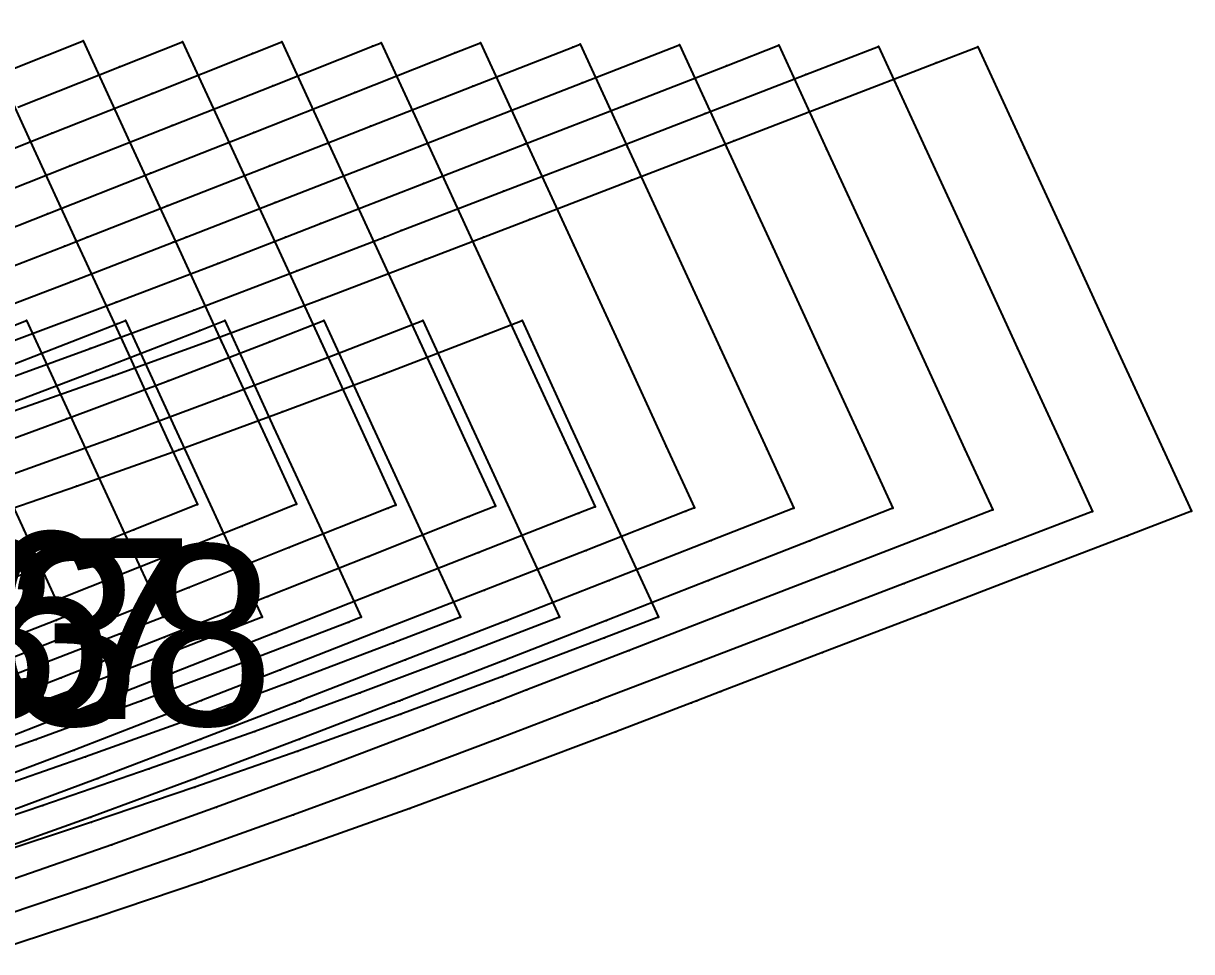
# Model space of a CAD drawing. Extents: x -2408 to 1029, y -526 to 2095.
# Drawn here: x 738.1 to 899.8, y 1427.4 to 1555.9 of the extents above; entities that cross this region are included whole.
import ezdxf

# ---------------------------------------------------------------- set-up
doc = ezdxf.new("R2010")
doc.units = 0
doc.layers.add('TEXT', color=7, linetype='Continuous')

# ---------------------------------------------------------------- blocks, each defined once
blk = doc.blocks.new(' -30')
at = {"layer": '1'}
blk.add_lwpolyline([(311.853142, 1092.672043), (318.337823, 1078.588526), (324.656628, 1064.865272), (331.128043, 1050.810587), (337.397954, 1037.193554), (341.476479, 1028.3358), (332.67395, 1024.812805), (318.612559, 1019.189992), (304.623987, 1013.601533)], dxfattribs=at)
at = {"layer": '2'}
blk.add_point((341.476479, 1028.3358), dxfattribs=at)
at = {"layer": '3'}
for p in [(318.337823, 1078.588526), (324.656628, 1064.865272), (331.128043, 1050.810587), (337.397954, 1037.193554), (332.67395, 1024.812805), (318.612559, 1019.189992)]:
    blk.add_point(p, dxfattribs=at)
blk = doc.blocks.new(' -31')
at = {"layer": '1'}
blk.add_lwpolyline([(315.696725, 1088.512205), (325.652237, 1092.491531), (332.130361, 1078.422281), (338.4346, 1064.730689), (344.82474, 1050.852546), (351.105329, 1037.212323), (355.190239, 1028.340683), (347.677331, 1025.336233), (333.684744, 1019.743), (319.5571, 1014.098568), (305.542513, 1008.502237)], dxfattribs=at)
at = {"layer": '2'}
for p in [(325.652237, 1092.491531), (355.190239, 1028.340683)]:
    blk.add_point(p, dxfattribs=at)
at = {"layer": '3'}
for p in [(332.130361, 1078.422281), (338.4346, 1064.730689), (344.82474, 1050.852546), (351.105329, 1037.212323), (347.677331, 1025.336233), (333.684744, 1019.743), (319.5571, 1014.098568)]:
    blk.add_point(p, dxfattribs=at)
blk = doc.blocks.new(' -32')
at = {"layer": '1'}
blk.add_lwpolyline([(316.60916, 1083.304246), (330.685428, 1088.900002), (339.422607, 1092.373505), (345.916914, 1078.269089), (352.226522, 1064.5658), (358.538991, 1050.856301), (364.82154, 1037.211813), (368.953018, 1028.239059), (367.889338, 1027.814234), (354.172729, 1022.342552), (340.32829, 1016.828539), (326.21317, 1011.215339), (311.875114, 1005.523453)], dxfattribs=at)
at = {"layer": '2'}
for p in [(339.422607, 1092.373505), (368.953018, 1028.239059)]:
    blk.add_point(p, dxfattribs=at)
at = {"layer": '3'}
for p in [(330.685428, 1088.900002), (345.916914, 1078.269089), (352.226522, 1064.5658), (358.538991, 1050.856301), (364.82154, 1037.211813), (367.889338, 1027.814234), (354.172729, 1022.342552), (340.32829, 1016.828539), (326.21317, 1011.215339)]:
    blk.add_point(p, dxfattribs=at)
blk = doc.blocks.new(' -33')
at = {"layer": '1'}
blk.add_lwpolyline([(307.309375, 1074.134018), (321.33089, 1079.704903), (335.201751, 1085.223713), (349.071618, 1090.749711), (353.139229, 1092.372131), (359.660655, 1078.208832), (365.989945, 1064.462811), (372.269339, 1050.82515), (378.545277, 1037.194993), (382.732925, 1028.100204), (379.101655, 1026.653663), (365.205599, 1021.131295), (351.214287, 1015.587585), (336.924522, 1009.942887), (322.617196, 1004.311147), (314.599247, 1001.169128)], dxfattribs=at)
at = {"layer": '2'}
for p in [(353.139229, 1092.372131), (382.732925, 1028.100204)]:
    blk.add_point(p, dxfattribs=at)
at = {"layer": '3'}
for p in [(349.071618, 1090.749711), (335.201751, 1085.223713), (321.33089, 1079.704903), (359.660655, 1078.208832), (365.989945, 1064.462811), (372.269339, 1050.82515), (378.545277, 1037.194993), (379.101655, 1026.653663), (365.205599, 1021.131295), (351.214287, 1015.587585), (336.924522, 1009.942887), (322.617196, 1004.311147)]:
    blk.add_point(p, dxfattribs=at)
blk = doc.blocks.new(' -34')
at = {"layer": '1'}
blk.add_lwpolyline([(309.449209, 1069.524197), (323.790231, 1075.183594), (337.957864, 1080.777469), (351.903869, 1086.286333), (365.701351, 1091.739034), (366.924133, 1092.222443), (373.462202, 1078.023018), (379.795192, 1064.268981), (386.187455, 1050.386203), (392.45031, 1036.784463), (396.498604, 1027.992325), (394.254804, 1027.10872), (380.438332, 1021.669266), (366.443046, 1016.161306), (352.340214, 1010.61292), (338.105237, 1005.014728), (328.316116, 1001.167145), (327.640305, 1000.900879), (323.77489, 999.382238), (309.583376, 993.859295)], dxfattribs=at)
at = {"layer": '14'}
blk.add_lwpolyline([(310.9211, 1038.945869), (317.428038, 1024.81404), (322.996902, 1012.721558), (322.996101, 1012.721252), (322.995644, 1012.7211), (321.972214, 1012.318899), (307.630625, 1006.716876)], dxfattribs=at)
at = {"layer": '2'}
for p in [(366.924133, 1092.222443), (396.498604, 1027.992325), (322.996902, 1012.721558)]:
    blk.add_point(p, dxfattribs=at)
at = {"layer": '3'}
for p in [(365.701351, 1091.739034), (351.903869, 1086.286333), (337.957864, 1080.777469), (373.462202, 1078.023018), (323.790231, 1075.183594), (379.795192, 1064.268981), (386.187455, 1050.386203), (392.45031, 1036.784463), (394.254804, 1027.10872), (317.428038, 1024.81404), (380.438332, 1021.669266), (366.443046, 1016.161306), (321.972214, 1012.318899), (322.995644, 1012.7211), (322.996101, 1012.721252), (352.340214, 1010.61292), (338.105237, 1005.014728), (327.640305, 1000.900879), (328.316116, 1001.167145), (323.77489, 999.382238)]:
    blk.add_point(p, dxfattribs=at)
at = {"layer": '4'}
for p in [(322.995644, 1012.7211), (322.996101, 1012.721252), (327.640305, 1000.900879), (328.316116, 1001.167145)]:
    blk.add_point(p, dxfattribs=at)
blk = doc.blocks.new(' -35')
at = {"layer": '1'}
blk.add_lwpolyline([(312.493324, 1065.319824), (320.732604, 1068.550538), (334.993237, 1074.162745), (349.26085, 1079.793399), (363.240981, 1085.323904), (377.097833, 1090.818459), (380.638885, 1092.225189), (387.205448, 1077.96386), (393.559186, 1064.164754), (399.919372, 1050.351653), (406.363559, 1036.356107), (410.281296, 1027.847519), (409.069686, 1027.372956), (395.265535, 1021.968974), (381.191424, 1016.463064), (367.197694, 1010.992232), (352.979751, 1005.437899), (342.032928, 1001.165466), (341.328278, 1000.889893), (338.645045, 999.843195), (324.395031, 994.319508), (310.122707, 988.916618)], dxfattribs=at)
at = {"layer": '14'}
blk.add_lwpolyline([(308.39992, 1050.064681), (317.815151, 1053.761826), (317.815151, 1053.761826), (324.637097, 1038.945874), (331.144041, 1024.814047), (336.712914, 1012.721558), (336.712112, 1012.721252), (336.711998, 1012.721176), (330.768901, 1010.399033), (316.325273, 1004.817432)], dxfattribs=at)
at = {"layer": '2'}
for p in [(380.638885, 1092.225189), (317.815151, 1053.761826), (410.281296, 1027.847519), (336.712914, 1012.721558)]:
    blk.add_point(p, dxfattribs=at)
at = {"layer": '3'}
for p in [(377.097833, 1090.818459), (363.240981, 1085.323904), (349.26085, 1079.793399), (387.205448, 1077.96386), (334.993237, 1074.162745), (320.732604, 1068.550538), (393.559186, 1064.164754), (317.815151, 1053.761826), (399.919372, 1050.351653), (324.637097, 1038.945874), (406.363559, 1036.356107), (409.069686, 1027.372956), (331.144041, 1024.814047), (395.265535, 1021.968974), (381.191424, 1016.463064), (336.711998, 1012.721176), (336.712112, 1012.721252), (367.197694, 1010.992232), (330.768901, 1010.399033), (352.979751, 1005.437899), (342.032928, 1001.165466), (338.645045, 999.843195), (341.328278, 1000.889893), (324.395031, 994.319508)]:
    blk.add_point(p, dxfattribs=at)
at = {"layer": '4'}
for p in [(317.815151, 1053.761826), (336.711998, 1012.721176), (336.712112, 1012.721252), (342.032928, 1001.165466), (341.328278, 1000.889893)]:
    blk.add_point(p, dxfattribs=at)
blk = doc.blocks.new(' -36')
at = {"layer": '1'}
blk.add_lwpolyline([(308.728113, 1058.514717), (323.073791, 1064.090717), (326.210251, 1065.317764), (337.305057, 1069.658394), (351.458665, 1075.196744), (365.447101, 1080.671039), (379.593423, 1086.207642), (393.411958, 1091.616475), (394.448357, 1092.022171), (401.017897, 1077.754366), (407.362129, 1063.975906), (413.824754, 1049.940332), (420.257502, 1035.96962), (424.01825, 1027.801971), (412.586008, 1023.315426), (398.471397, 1017.790555), (384.326717, 1012.268359), (370.267248, 1006.795088), (356.122026, 1001.307085), (355.749817, 1001.163483), (355.012627, 1000.877609), (341.959213, 995.842649), (327.665091, 990.406515), (313.365199, 985.106301)], dxfattribs=at)
at = {"layer": '14'}
blk.add_lwpolyline([(316.150261, 1047.766654), (330.362783, 1053.303469), (331.531143, 1053.761826), (331.531143, 1053.761826), (338.353084, 1038.945869), (344.860022, 1024.81404), (350.428886, 1012.721558), (350.4282, 1012.721252), (350.428123, 1012.721252), (338.938778, 1008.260973), (324.861905, 1002.891461), (310.637429, 997.630582)], dxfattribs=at)
at = {"layer": '2'}
for p in [(394.448357, 1092.022171), (331.531143, 1053.761826), (424.01825, 1027.801971), (350.428886, 1012.721558)]:
    blk.add_point(p, dxfattribs=at)
at = {"layer": '3'}
for p in [(393.411958, 1091.616475), (379.593423, 1086.207642), (365.447101, 1080.671039), (401.017897, 1077.754366), (351.458665, 1075.196744), (337.305057, 1069.658394), (323.073791, 1064.090717), (326.210251, 1065.317764), (407.362129, 1063.975906), (330.362783, 1053.303469), (331.531143, 1053.761826), (413.824754, 1049.940332), (338.353084, 1038.945869), (420.257502, 1035.96962), (344.860022, 1024.81404), (412.586008, 1023.315426), (398.471397, 1017.790555), (350.428123, 1012.721252), (350.4282, 1012.721252), (384.326717, 1012.268359), (338.938778, 1008.260973), (370.267248, 1006.795088), (324.861905, 1002.891461), (355.749817, 1001.163483), (356.122026, 1001.307085), (355.012627, 1000.877609), (341.959213, 995.842649), (327.665091, 990.406515)]:
    blk.add_point(p, dxfattribs=at)
at = {"layer": '4'}
for p in [(326.210251, 1065.317764), (331.531143, 1053.761826), (350.428123, 1012.721252), (350.4282, 1012.721252), (355.749817, 1001.163483), (355.012627, 1000.877609)]:
    blk.add_point(p, dxfattribs=at)
at = {"layer": 'TEXT', "color": 7}
blk.add_text('g05-36', height=25, dxfattribs=at).set_placement((225.76, 999.46))
blk = doc.blocks.new(' -37')
at = {"layer": '1'}
blk.add_lwpolyline([(309.517842, 1053.631149), (323.960309, 1059.126424), (338.130296, 1064.619204), (339.925804, 1065.318832), (352.209141, 1070.105026), (366.334854, 1075.613246), (380.618567, 1081.186494), (394.700425, 1086.683991), (408.195152, 1091.955261), (414.765191, 1077.686423), (421.105898, 1063.915629), (427.534695, 1049.953496), (433.97074, 1035.975612), (437.739906, 1027.789688), (426.242376, 1023.275826), (412.2196, 1017.787084), (398.094203, 1012.274825), (383.999994, 1006.792931), (369.796874, 1001.290442), (369.466019, 1001.163025), (368.72139, 1000.874786), (355.579303, 995.816777), (341.223809, 990.374284), (326.713546, 985.019872), (312.254181, 979.859861)], dxfattribs=at)
at = {"layer": '14'}
blk.add_lwpolyline([(313.146264, 1041.429529), (327.498179, 1046.880215), (341.815176, 1052.421998), (345.247154, 1053.761826), (345.247154, 1053.761826), (352.069095, 1038.945869), (358.576033, 1024.81404), (364.144897, 1012.721558), (364.144325, 1012.721329), (364.144096, 1012.721252), (362.403649, 1012.046407), (348.207575, 1006.573782), (333.75007, 1001.128419), (319.141126, 995.796442), (304.48299, 990.600012)], dxfattribs=at)
at = {"layer": '2'}
for p in [(408.195152, 1091.955261), (345.247154, 1053.761826), (437.739906, 1027.789688), (364.144897, 1012.721558)]:
    blk.add_point(p, dxfattribs=at)
at = {"layer": '3'}
for p in [(394.700425, 1086.683991), (380.618567, 1081.186494), (414.765191, 1077.686423), (366.334854, 1075.613246), (352.209141, 1070.105026), (338.130296, 1064.619204), (339.925804, 1065.318832), (421.105898, 1063.915629), (323.960309, 1059.126424), (345.247154, 1053.761826), (341.815176, 1052.421998), (427.534695, 1049.953496), (327.498179, 1046.880215), (352.069095, 1038.945869), (433.97074, 1035.975612), (358.576033, 1024.81404), (426.242376, 1023.275826), (412.2196, 1017.787084), (364.144096, 1012.721252), (364.144325, 1012.721329), (398.094203, 1012.274825), (362.403649, 1012.046407), (348.207575, 1006.573782), (383.999994, 1006.792931), (333.75007, 1001.128419), (369.466019, 1001.163025), (369.796874, 1001.290442), (368.72139, 1000.874786), (319.141126, 995.796442), (355.579303, 995.816777), (341.223809, 990.374284), (326.713546, 985.019872)]:
    blk.add_point(p, dxfattribs=at)
at = {"layer": '4'}
for p in [(339.925804, 1065.318832), (345.247154, 1053.761826), (364.144096, 1012.721252), (364.144325, 1012.721329), (369.466019, 1001.163025), (368.72139, 1000.874786)]:
    blk.add_point(p, dxfattribs=at)
at = {"layer": 'TEXT', "color": 7}
blk.add_text('g05-37', height=25, dxfattribs=at).set_placement((236.94, 998.62))
blk = doc.blocks.new(' -38')
at = {"layer": '1'}
blk.add_lwpolyline([(315.692085, 1050.865387), (330.229563, 1056.311505), (344.275493, 1061.693402), (353.640518, 1065.321579), (358.500034, 1067.204314), (372.765039, 1072.74267), (386.730965, 1078.170662), (400.799045, 1083.643287), (414.682171, 1089.048539), (421.946335, 1091.878891), (428.560168, 1077.514878), (434.858011, 1063.837159), (441.268156, 1049.915563), (447.698984, 1035.949036), (451.563339, 1027.556381), (443.628077, 1024.491796), (429.626396, 1019.085496), (415.606633, 1013.673451), (401.237364, 1008.12785), (387.052649, 1002.655053), (383.181801, 1001.163559), (382.42981, 1000.871887), (372.742773, 997.141267), (358.320956, 991.658059), (344.128589, 986.416153), (329.60502, 981.207307), (315.174494, 976.166699)], dxfattribs=at)
at = {"layer": '14'}
blk.add_lwpolyline([(309.0697, 1034.92466), (323.338564, 1040.157322), (337.405313, 1045.452835), (351.437154, 1050.840185), (358.963165, 1053.761826), (358.963165, 1053.761826), (365.785106, 1038.945869), (372.292044, 1024.81404), (377.860909, 1012.721558), (377.860451, 1012.721405), (377.860107, 1012.721252), (368.60817, 1009.155058), (354.421862, 1003.75921), (340.284165, 998.532283), (325.998783, 993.403265), (311.682901, 988.399044)], dxfattribs=at)
at = {"layer": '2'}
for p in [(421.946335, 1091.878891), (358.963165, 1053.761826), (451.563339, 1027.556381), (377.860909, 1012.721558)]:
    blk.add_point(p, dxfattribs=at)
at = {"layer": '3'}
for p in [(414.682171, 1089.048539), (400.799045, 1083.643287), (386.730965, 1078.170662), (428.560168, 1077.514878), (372.765039, 1072.74267), (358.500034, 1067.204314), (353.640518, 1065.321579), (434.858011, 1063.837159), (344.275493, 1061.693402), (330.229563, 1056.311505), (358.963165, 1053.761826), (351.437154, 1050.840185), (441.268156, 1049.915563), (337.405313, 1045.452835), (323.338564, 1040.157322), (365.785106, 1038.945869), (447.698984, 1035.949036), (372.292044, 1024.81404), (443.628077, 1024.491796), (429.626396, 1019.085496), (377.860107, 1012.721252), (377.860451, 1012.721405), (415.606633, 1013.673451), (368.60817, 1009.155058), (401.237364, 1008.12785), (354.421862, 1003.75921), (387.052649, 1002.655053), (383.181801, 1001.163559), (382.42981, 1000.871887), (340.284165, 998.532283), (372.742773, 997.141267), (325.998783, 993.403265), (358.320956, 991.658059), (344.128589, 986.416153), (329.60502, 981.207307)]:
    blk.add_point(p, dxfattribs=at)
at = {"layer": '4'}
for p in [(353.640518, 1065.321579), (358.963165, 1053.761826), (377.860107, 1012.721252), (377.860451, 1012.721405), (383.181801, 1001.163559), (382.42981, 1000.871887)]:
    blk.add_point(p, dxfattribs=at)
at = {"layer": 'TEXT', "color": 7}
blk.add_text('g05-38', height=25, dxfattribs=at).set_placement((248.03, 997.74))
blk = doc.blocks.new(' -39')
at = {"layer": '1'}
blk.add_lwpolyline([(312.292316, 1044.705744), (326.637272, 1049.894272), (340.954818, 1055.231175), (355.236348, 1060.664412), (367.355995, 1065.322647), (369.692615, 1066.220764), (383.822645, 1071.664578), (397.805993, 1077.056936), (411.742652, 1082.43552), (425.695749, 1087.824346), (435.741577, 1091.706848), (442.204675, 1077.670195), (448.560999, 1063.865462), (454.98593, 1049.911753), (461.418724, 1035.940935), (465.365791, 1027.368622), (453.31974, 1022.751855), (439.268951, 1017.369772), (425.216065, 1011.989858), (411.237758, 1006.641727), (397.173381, 1001.264519), (396.899414, 1001.160049), (396.109543, 1000.857925), (383.090266, 995.893118), (368.891684, 990.541382), (354.766985, 985.34326), (340.474022, 980.249385), (326.050681, 975.254689), (311.673727, 970.402362)], dxfattribs=at)
at = {"layer": '14'}
blk.add_lwpolyline([(315.985113, 1032.543818), (330.476915, 1037.774917), (345.080031, 1043.199982), (359.482535, 1048.671111), (372.679138, 1053.761826), (372.679138, 1053.761826), (379.501079, 1038.945869), (386.008017, 1024.81404), (391.576881, 1012.721558), (391.576118, 1012.721252), (391.57608, 1012.721252), (378.465255, 1007.694425), (364.018147, 1002.254273), (349.417778, 996.917945), (334.768619, 991.716009), (320.089688, 986.639203), (305.355223, 981.684435)], dxfattribs=at)
at = {"layer": '2'}
for p in [(435.741577, 1091.706848), (372.679138, 1053.761826), (465.365791, 1027.368622), (391.576881, 1012.721558)]:
    blk.add_point(p, dxfattribs=at)
at = {"layer": '3'}
for p in [(425.695749, 1087.824346), (411.742652, 1082.43552), (397.805993, 1077.056936), (442.204675, 1077.670195), (383.822645, 1071.664578), (369.692615, 1066.220764), (367.355995, 1065.322647), (448.560999, 1063.865462), (355.236348, 1060.664412), (340.954818, 1055.231175), (372.679138, 1053.761826), (326.637272, 1049.894272), (454.98593, 1049.911753), (359.482535, 1048.671111), (345.080031, 1043.199982), (379.501079, 1038.945869), (330.476915, 1037.774917), (461.418724, 1035.940935), (386.008017, 1024.81404), (453.31974, 1022.751855), (439.268951, 1017.369772), (391.57608, 1012.721252), (391.576118, 1012.721252), (425.216065, 1011.989858), (378.465255, 1007.694425), (411.237758, 1006.641727), (364.018147, 1002.254273), (396.899414, 1001.160049), (397.173381, 1001.264519), (396.109543, 1000.857925), (349.417778, 996.917945), (383.090266, 995.893118), (334.768619, 991.716009), (368.891684, 990.541382), (320.089688, 986.639203), (354.766985, 985.34326), (340.474022, 980.249385), (326.050681, 975.254689)]:
    blk.add_point(p, dxfattribs=at)
at = {"layer": '4'}
for p in [(367.355995, 1065.322647), (372.679138, 1053.761826), (391.57608, 1012.721252), (391.576118, 1012.721252), (396.899414, 1001.160049), (396.109543, 1000.857925)]:
    blk.add_point(p, dxfattribs=at)
blk = doc.blocks.new(' -40')
at = {"layer": '1'}
blk.add_lwpolyline([(315.29356, 1041.003823), (329.77987, 1046.10865), (344.369741, 1051.415679), (358.758732, 1056.788266), (372.993793, 1062.214465), (381.072083, 1065.322571), (387.44987, 1067.776385), (401.531938, 1073.197241), (415.720887, 1078.658974), (429.808239, 1084.081371), (443.738496, 1089.443087), (449.482002, 1091.653671), (455.940904, 1077.626232), (462.290057, 1063.837118), (468.694397, 1049.928117), (475.1308, 1035.949449), (479.075012, 1027.383347), (470.208717, 1023.985631), (456.301064, 1018.656943), (442.280197, 1013.285913), (427.981922, 1007.80976), (413.906816, 1002.420398), (410.6147, 1001.161575), (409.831772, 1000.860291), (399.397524, 996.872641), (385.107798, 991.480284), (370.889052, 986.259433), (356.484973, 981.116691), (342.059538, 976.098004), (327.593495, 971.19778), (313.097912, 966.427883)], dxfattribs=at)
at = {"layer": '14'}
blk.add_lwpolyline([(310.532791, 1025.954694), (324.74548, 1030.848572), (338.904251, 1035.896575), (353.179962, 1041.137101), (367.250711, 1046.424374), (381.290667, 1051.792824), (386.395149, 1053.761826), (386.395149, 1053.761826), (393.21709, 1038.945869), (399.724028, 1024.81404), (405.292892, 1012.721558), (405.292091, 1012.721252), (405.29171, 1012.7211), (397.81319, 1009.858118), (383.677561, 1004.501897), (369.600955, 999.301814), (355.373379, 994.194059), (341.103706, 989.204328), (326.809043, 984.329167), (312.460237, 979.572827)], dxfattribs=at)
at = {"layer": '2'}
for p in [(449.482002, 1091.653671), (386.395149, 1053.761826), (479.075012, 1027.383347), (405.292892, 1012.721558)]:
    blk.add_point(p, dxfattribs=at)
at = {"layer": '3'}
for p in [(443.738496, 1089.443087), (429.808239, 1084.081371), (415.720887, 1078.658974), (455.940904, 1077.626232), (401.531938, 1073.197241), (387.44987, 1067.776385), (381.072083, 1065.322571), (462.290057, 1063.837118), (372.993793, 1062.214465), (358.758732, 1056.788266), (386.395149, 1053.761826), (344.369741, 1051.415679), (381.290667, 1051.792824), (468.694397, 1049.928117), (367.250711, 1046.424374), (329.77987, 1046.10865), (353.179962, 1041.137101), (393.21709, 1038.945869), (338.904251, 1035.896575), (475.1308, 1035.949449), (324.74548, 1030.848572), (399.724028, 1024.81404), (470.208717, 1023.985631), (456.301064, 1018.656943), (405.29171, 1012.7211), (405.292091, 1012.721252), (442.280197, 1013.285913), (397.81319, 1009.858118), (427.981922, 1007.80976), (383.677561, 1004.501897), (410.6147, 1001.161575), (413.906816, 1002.420398), (369.600955, 999.301814), (409.831772, 1000.860291), (399.397524, 996.872641), (355.373379, 994.194059), (385.107798, 991.480284), (341.103706, 989.204328), (370.889052, 986.259433), (326.809043, 984.329167), (356.484973, 981.116691), (342.059538, 976.098004), (327.593495, 971.19778)]:
    blk.add_point(p, dxfattribs=at)
at = {"layer": '4'}
for p in [(381.072083, 1065.322571), (386.395149, 1053.761826), (405.29171, 1012.7211), (405.292091, 1012.721252), (410.6147, 1001.161575), (409.831772, 1000.860291)]:
    blk.add_point(p, dxfattribs=at)

msp = doc.modelspace()

# ---------------------------------------------------------------- block references
at = {"layer": '1'}
for name in [' -32', ' -33', ' -31', ' -30', ' -34', ' -36', ' -38', ' -35', ' -37', ' -39', ' -40']:
    msp.add_blockref(name, (420.69429, 460.98861), dxfattribs=at)

doc.saveas('drawing.dxf')
